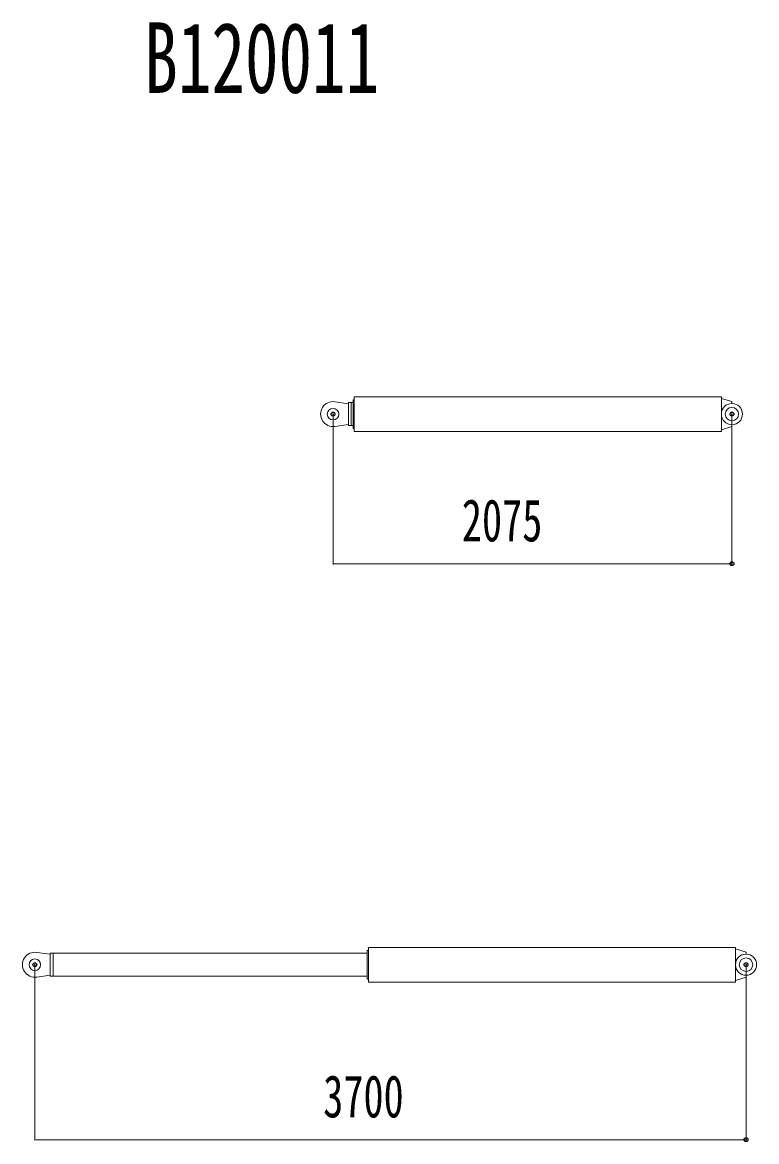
# Model space of a CAD drawing. Units: millimetres, scale not verified. Extents: x -25692 to 24490, y -16109 to 16085.
# Drawn here: x 6105 to 9925, y -7005 to -1185 of the extents above; entities that cross this region are included whole.
import ezdxf
from ezdxf.enums import TextEntityAlignment as Align

# ---------------------------------------------------------------- set-up
doc = ezdxf.new("R2010")
doc.units = ezdxf.units.MM
doc.header["$LTSCALE"] = 40
doc.header["$PDMODE"] = 32
doc.header["$PDSIZE"] = 20
doc.layers.add('0-0_0', color=7, linetype='Continuous', lineweight=18)
doc.layers.add('0-1_DEFPOINTS', color=7, linetype='Continuous')
doc.styles.add('ＭＳ ゴシック', font='')
doc.styles.get('ＭＳ ゴシック').set_extended_font_data('MS Gothic')

# ---------------------------------------------------------------- blocks, each defined once
blk = doc.blocks.new('D6')
at = {"layer": '0-0_0'}
for p, q in [((75925.2, 17709.44), (75925.2, 16928.5)), ((78000.2, 17709.44), (78000.2, 16928.5)), ((75929.4, 16933), (77996, 16933))]:
    blk.add_line(p, q, dxfattribs=at)
for points in [[(75929.4, 16933.7), (75929.4, 16932.3), (75925.2, 16933)], [(77996, 16933.7), (77996, 16932.3), (78000.2, 16933)]]:
    blk.add_solid(points, dxfattribs=at)
at = {"layer": '0-1_DEFPOINTS'}
for p in [(75925.2, 17711), (78000.2, 17711), (78000.2, 16933)]:
    blk.add_point(p, dxfattribs=at)
at = {"layer": '0-0_0', "style": 'ＭＳ ゴシック', "width": 0.7}
blk.add_text('2075', height=219.9, dxfattribs=at).set_placement((76595.2, 16983), align=Align.BOTTOM_LEFT)
blk = doc.blocks.new('D7')
at = {"layer": '0-0_0'}
for p, q in [((74373.8, 14846.24), (74373.8, 13933.38)), ((78073.8, 14846.24), (78073.8, 13933.38)), ((74378, 13937.88), (78069.6, 13937.88))]:
    blk.add_line(p, q, dxfattribs=at)
for points in [[(74378, 13938.58), (74378, 13937.18), (74373.8, 13937.88)], [(78069.6, 13938.58), (78069.6, 13937.18), (78073.8, 13937.88)]]:
    blk.add_solid(points, dxfattribs=at)
at = {"layer": '0-1_DEFPOINTS'}
for p in [(74373.8, 14847.8), (78073.8, 14847.8), (78073.8, 13937.88)]:
    blk.add_point(p, dxfattribs=at)
at = {"layer": '0-0_0', "style": 'ＭＳ ゴシック', "width": 0.7}
blk.add_text('3700', height=219.9, dxfattribs=at).set_placement((75873.8, 13987.88), align=Align.BOTTOM_LEFT)

msp = doc.modelspace()

# ---------------------------------------------------------------- linework, layer by layer
at = {"layer": '0-0_0'}
for p, q in [((7832.18, -3131.96), (7832.18, -3311.96)), ((7832.18, -3131.96), (9741.68, -3131.96)), ((9741.68, -3311.96), (9741.68, -3131.96)), ((9741.68, -3139.96), (9796.68, -3156.96)), ((7801.68, -3167.96), (7731.08, -3157.66)), ((7816.68, -3281.96), (7816.68, -3161.96)), ((7825.68, -3147.96), (7825.68, -3295.96)), ((7827.18, -3147.96), (7825.68, -3147.96)), ((9796.68, -3166.96), (9796.68, -3156.96)), ((7801.68, -3275.96), (7731.08, -3286.26)), ((7825.68, -3295.96), (7827.18, -3295.96)), ((7832.18, -3311.96), (9741.68, -3311.96)), ((9796.68, -3286.96), (9741.68, -3303.96)), ((9796.68, -3286.96), (9796.68, -3276.96)), ((6250.28, -6031.16), (6179.68, -6020.86)), ((6250.28, -6025.16), (7899.28, -6025.16)), ((6250.28, -6145.16), (6250.28, -6025.16)), ((6265.28, -6145.16), (6265.28, -6025.16)), ((7899.28, -6011.16), (7899.28, -6159.16)), ((7900.78, -6011.16), (7899.28, -6011.16)), ((7905.78, -5995.16), (9815.28, -5995.16)), ((7905.78, -5995.16), (7905.78, -6175.16)), ((9815.28, -6003.16), (9870.28, -6020.16)), ((9870.28, -6030.16), (9870.28, -6020.16)), ((6250.28, -6139.16), (6179.68, -6149.46)), ((7899.28, -6145.16), (6250.28, -6145.16)), ((7899.28, -6159.16), (7900.78, -6159.16)), ((9870.28, -6150.16), (9815.28, -6167.16)), ((9870.28, -6150.16), (9870.28, -6140.16))]:
    msp.add_line(p, q, dxfattribs=at)
for points in [[(7825.68, -3281.96), (7801.68, -3281.96), (7801.68, -3161.96), (7825.68, -3161.96)], [(7905.78, -6175.16), (9815.28, -6175.16), (9815.28, -5995.16)]]:
    msp.add_lwpolyline(points, dxfattribs=at)
for centre, radius in [((7721.68, -3221.96), 30), ((9796.68, -3221.96), 55), ((9796.68, -3221.96), 35), ((9870.28, -6085.16), 55), ((9870.28, -6085.16), 35), ((6170.28, -6085.16), 30)]:
    msp.add_circle(centre, radius, dxfattribs=at)
for centre, radius, start, end in [((7721.68, -3221.96), 65, 81.6863, 278.3137), ((7827.18, -3142.96), 5, 270, 0.00002), ((7827.18, -3300.96), 5, 359.99996, 90), ((6170.28, -6085.16), 65, 81.6863, 278.3137), ((7900.78, -6006.16), 5, 270, 0.00002), ((7900.78, -6164.16), 5, 359.99996, 90)]:
    msp.add_arc(centre, radius, start, end, dxfattribs=at)
at = {"layer": '0-0_0', "color": 1}
for p in [(7721.68, -3221.96), (9796.68, -3221.96), (6170.28, -6085.16), (9870.28, -6085.16)]:
    msp.add_point(p, dxfattribs=at)

# ---------------------------------------------------------------- block references
at = {"layer": '0-0_0'}
for name in ['D6', 'D7']:
    msp.add_blockref(name, (-68203.52, -20932.96), dxfattribs=at)

# ---------------------------------------------------------------- texts
at = {"layer": '0-0_0', "style": 'ＭＳ ゴシック', "width": 0.7}
msp.add_text('B120011', height=366.6, dxfattribs=at).set_placement((6739.65, -1661.57), align=Align.BOTTOM_LEFT)

doc.saveas('drawing.dxf')
